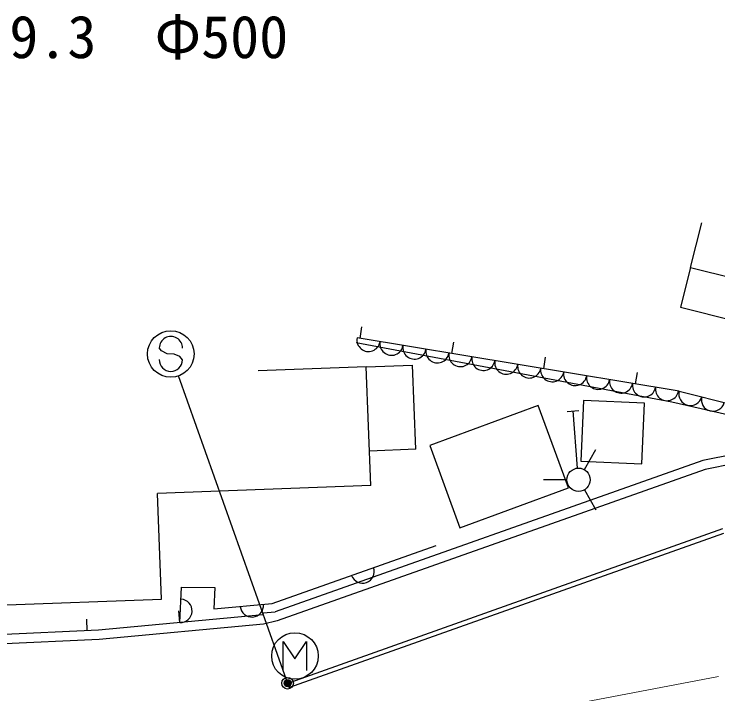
# Model space of a CAD drawing. Units: millimetres, scale not verified. Extents: x 40000 to 680000, y 20000 to 380000.
# Drawn here: x 435582 to 465828, y 290366 to 319557 of the extents above; entities that cross this region are included whole.
import ezdxf
from ezdxf.enums import TextEntityAlignment as Align

# ---------------------------------------------------------------- set-up
doc = ezdxf.new("R2010")
doc.units = ezdxf.units.MM
doc.header["$LTSCALE"] = 1000
doc.header["$PDMODE"] = 32
doc.header["$PDSIZE"] = 500
doc.linetypes.add('CHAIN', pattern=[18.5, 12, -1.5, 3.5, -1.5])
for name, color, linetype, lineweight in [('S-BGD', 7, 'Continuous', 25), ('S-BMK', 2, 'CHAIN', 13), ('S-STR-HTXT', 7, 'Continuous', 13), ('S-STR-STRC', 7, 'Continuous', 25)]:
    doc.layers.add(name, color=color, linetype=linetype, lineweight=lineweight)
doc.styles.add('ＭＳ ゴシック', font='')
doc.styles.get('ＭＳ ゴシック').set_extended_font_data('MS Gothic')

msp = doc.modelspace()

# ---------------------------------------------------------------- linework, layer by layer
at = {"layer": 'S-BGD'}
for p, q in [((464657, 308678), (465141, 310587)), ((464657, 308678), (464226, 306975)), ((464657, 308678), (470580, 307178)), ((464226, 306975), (470146, 305465)), ((450449, 305628), (450530, 306122)), ((464162, 303370), (450321, 305649)), ((463843, 302896), (450287, 305444)), ((454396, 304978), (454477, 305472)), ((458342, 304328), (458424, 304822)), ((450714, 304413), (446065, 304238)), ((450714, 304413), (452705, 304487)), ((450906, 299309), (450714, 304413)), ((452841, 300869), (452705, 304487)), ((462289, 303679), (462370, 304172)), ((480170, 303463), (465175, 300386)), ((464162, 303370), (469142, 302108)), ((460057, 302971), (459941, 300363)), ((462674, 302855), (460057, 302971)), ((462559, 300247), (462674, 302855)), ((468982, 301715), (463843, 302896)), ((480225, 303066), (465282, 300000)), ((458110, 302746), (453445, 301031)), ((459408, 299217), (458110, 302746)), ((459353, 302496), (459851, 302536)), ((459799, 300061), (459602, 302516)), ((453445, 301031), (454743, 297502)), ((452841, 300869), (450850, 300794)), ((460089, 299996), (460589, 300862)), ((465175, 300386), (446803, 293892)), ((459941, 300363), (462559, 300247)), ((465282, 300000), (446890, 293499)), ((459339, 299563), (458339, 299563)), ((450906, 299309), (441742, 298965)), ((454743, 297502), (459408, 299217)), ((441912, 294436), (441742, 298965)), ((460089, 299130), (460589, 298264)), ((447477, 290877), (466034, 297466)), ((447393, 290635), (466088, 297273)), ((446677, 294246), (453719, 296741)), ((442710, 293430), (442781, 294952)), ((442781, 294952), (444203, 294935)), ((444203, 294935), (444169, 294018)), ((432412, 294079), (441912, 294436)), ((444169, 294018), (446677, 294246)), ((446269, 293762), (439213, 293102)), ((442710, 293430), (442664, 293927)), ((446281, 293843), (446269, 293762)), ((446281, 293843), (446803, 293892)), ((438726, 293081), (438703, 293580)), ((446890, 293499), (446306, 293364)), ((439213, 293102), (432401, 292795)), ((446306, 293364), (439240, 292703)), ((439240, 292703), (432409, 292395)), ((447152, 291370), (447152, 292620)), ((447152, 292620), (447652, 291870)), ((447652, 291870), (448152, 292620)), ((448152, 292620), (448152, 291370)), ((447401, 290641), (447387, 290682))]:
    msp.add_line(p, q, dxfattribs=at)
for centre, radius in [((459839, 299563), 500), ((447652, 291995), 1000)]:
    msp.add_circle(centre, radius, dxfattribs=at)
for centre, start, end in [((450814, 305568), 170.6489, 350.6489), ((451801, 305406), 170.6489, 350.6489), ((452788, 305243), 170.6489, 350.6489), ((453775, 305081), 170.6489, 350.6489), ((454761, 304918), 170.6489, 350.6489), ((455748, 304756), 170.6489, 350.6489), ((456735, 304593), 170.6489, 350.6489), ((457721, 304431), 170.6489, 350.6489), ((458708, 304268), 170.6489, 350.6489), ((459695, 304106), 170.6489, 350.6489), ((460682, 303943), 170.6489, 350.6489), ((461668, 303781), 170.6489, 350.6489), ((462655, 303618), 170.6489, 350.6489), ((463642, 303456), 170.6489, 350.6489), ((464647, 303247), 165.7782, 345.7781), ((465616, 303002), 165.7782, 345.7781), ((450559, 295621), 199.5085, 19.5084), ((442733, 293929), 267.348, 87.348), ((445799, 294166), 185.1931, 5.1931)]:
    msp.add_arc(centre, 500, start, end, dxfattribs=at)
at = {"layer": 'S-BMK'}
msp.add_line((454061, 288881), (468951, 291702), dxfattribs=at)
at = {"layer": 'S-STR-STRC'}
for p, q in [((441921, 305102), (441821, 305220)), ((442166, 304963), (441921, 305102)), ((442466, 304961), (442166, 304963)), ((442712, 304849), (442466, 304961)), ((442817, 304712), (442712, 304849)), ((447285, 290968), (442651, 304019))]:
    msp.add_line(p, q, dxfattribs=at)
for centre, radius in [((442316, 304962), 1000), ((447335, 290826), 150), ((447335, 290826), 120), ((447335, 290826), 90), ((447335, 290826), 60), ((447335, 290826), 30)]:
    msp.add_circle(centre, radius, dxfattribs=at)
for centre, start, end in [((442321, 305216), 359.5549, 179.5549), ((442317, 304716), 179.5549, 359.5549)]:
    msp.add_arc(centre, 500, start, end, dxfattribs=at)
msp.add_point((447335, 290826), dxfattribs=at)

# ---------------------------------------------------------------- texts
at = {"layer": 'S-STR-HTXT', "style": 'ＭＳ ゴシック'}
msp.add_text('L=19.3\u3000Φ500', height=1833, dxfattribs=at).set_placement((439500, 319500), align=Align.TOP_CENTER)

doc.saveas('drawing.dxf')
